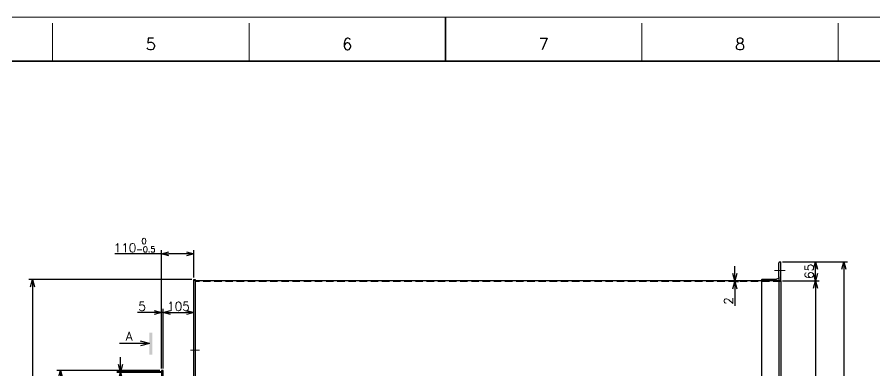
# Model space of a CAD drawing. Header units: millimetres. Extents: x 0 to 8282, y -48 to 5829.
# Drawn here: x 2811 to 5734, y 4624 to 5829 of the extents above; entities that cross this region are included whole.
import ezdxf
from ezdxf.enums import TextEntityAlignment as Align

# ---------------------------------------------------------------- set-up
doc = ezdxf.new("R2010")
doc.units = ezdxf.units.MM
doc.header["$LTSCALE"] = 4
doc.header["$PDMODE"] = 99
doc.header["$PDSIZE"] = 1
doc.linetypes.add('CENTER2', pattern=[28.575, 19.05, -3.175, 3.175, -3.175])
doc.linetypes.add('HIDDEN', pattern=[9.525, 6.35, -3.175])
for name, color, linetype, lineweight in [('04_HIDDEN', 2, 'HIDDEN', 13), ('05_CENTER', 4, 'CENTER2', 13), ('08_DIM', 3, 'Continuous', 13), ('90_FRAME', 5, 'Continuous', 35)]:
    doc.layers.add(name, color=color, linetype=linetype, lineweight=lineweight)
doc.layers.add('91_BLANK', color=5, linetype='Continuous', lineweight=0, plot=False)
doc.styles.add('KSS_TXT', font='txt.shx', dxfattribs={"bigfont": 'extfont2.shx'})
doc.styles.get("Standard").update_dxf_attribs({"font": 'txt.shx', "bigfont": 'extfont2.shx'})
doc.dimstyles.new('KSS_DIM', dxfattribs={"dimscale": 10, "dimtxt": 3, "dimasz": 2.5, "dimexe": 1.25, "dimexo": 0.625, "dimtad": 1, "dimdsep": 46, "dimtxsty": 'KSS_TXT', "dimblk": 'OPEN30', "dimcen": 0, "dimazin": 2, "dimtfac": 0.75, "dimtmove": 0, "dimatfit": 3, "dimldrblk": 'OPEN30', "dimfxl": 1.25, "dimtolj": 1, "dimarcsym": 0})

# ---------------------------------------------------------------- blocks, each defined once
blk = doc.blocks.new('A$C318E24B0_1_1_1')
at = {"color": 0}
for p, q in [((0, 0), (0, -65)), ((0, 0), (65, 0)), ((65, -2), (65, 0)), ((6, -61), (6, -14.5)), ((14.5, -6), (61, -6)), ((2, -65), (0, -65))]:
    blk.add_line(p, q, dxfattribs=at)
for centre, radius, start, end in [((14.5, -14.5), 8.5, 90, 180), ((61, -2), 4, 270, 0), ((2, -61), 4, 270, 0)]:
    blk.add_arc(centre, radius, start, end, dxfattribs=at)
blk = doc.blocks.new('_Open30')
at = {"color": 0, "linetype": 'ByBlock', "lineweight": -2}
for p, q in [((-1, 0.27), (0, 0)), ((0, 0), (-1, -0.27)), ((0, 0), (-1, 0))]:
    blk.add_line(p, q, dxfattribs=at)
blk = doc.blocks.new('*D271')
at = {"layer": '08_DIM', "color": 0, "lineweight": -2, "transparency": 16777216}
for p, q in [((5256.6, 4955.6), (5256.6, 4980.6)), ((5256.4, 4928.6), (5269.1, 4928.6)), ((5256.6, 4930.6), (5256.6, 4928.6)), ((5259.4, 4930.6), (5269.1, 4930.6)), ((5256.6, 4903.6), (5256.6, 4846.1))]:
    blk.add_line(p, q, dxfattribs=at)
at = {"layer": 'Defpoints', "color": 0, "transparency": 16777216}
for p in [(5250.1, 4928.6), (5253.1, 4930.6), (5256.6, 4928.6)]:
    blk.add_point(p, dxfattribs=at)
at = {"layer": '08_DIM', "color": 0, "lineweight": -2, "transparency": 16777216, "xscale": 25, "yscale": 25, "zscale": 25}
for p, rotation in [((5256.6, 4930.6), 270), ((5256.6, 4928.6), 90)]:
    blk.add_blockref('_Open30', p, dxfattribs=dict(at, rotation=rotation))
at = {"layer": '08_DIM', "color": 0, "transparency": 16777216, "insert": (5235.3, 4862.4), "char_height": 30, "attachment_point": 5, "rotation": 90, "style": 'KSS_TXT'}
blk.add_mtext('\\A1;2', dxfattribs=at)
blk = doc.blocks.new('*D272')
at = {"layer": '08_DIM', "color": 0, "lineweight": -2, "transparency": 16777216}
for p, q in [((5419.2, 4995.6), (5543.9, 4995.6)), ((5531.4, 4955.6), (5531.4, 4970.6)), ((5419.2, 4930.6), (5543.9, 4930.6))]:
    blk.add_line(p, q, dxfattribs=at)
at = {"layer": 'Defpoints', "color": 0, "transparency": 16777216}
for p in [(5413, 4995.6), (5531.4, 4995.6), (5413, 4930.6)]:
    blk.add_point(p, dxfattribs=at)
at = {"layer": '08_DIM', "color": 0, "lineweight": -2, "transparency": 16777216, "xscale": 25, "yscale": 25, "zscale": 25}
for p, rotation in [((5531.4, 4995.6), 90), ((5531.4, 4930.6), 270)]:
    blk.add_blockref('_Open30', p, dxfattribs=dict(at, rotation=rotation))
at = {"layer": '08_DIM', "color": 0, "transparency": 16777216, "insert": (5510.1, 4963.1), "char_height": 30, "attachment_point": 5, "rotation": 90, "style": 'KSS_TXT'}
blk.add_mtext('\\A1;65', dxfattribs=at)
blk = doc.blocks.new('*D273')
at = {"layer": '08_DIM', "color": 0, "lineweight": -2, "transparency": 16777216}
for p, q in [((5419.2, 4930.6), (5543.9, 4930.6)), ((5531.4, 4905.6), (5531.4, 3155.6)), ((5419.2, 3130.6), (5543.9, 3130.6))]:
    blk.add_line(p, q, dxfattribs=at)
at = {"layer": 'Defpoints', "color": 0, "transparency": 16777216}
for p in [(5413, 4930.6), (5413, 3130.6), (5531.4, 3130.6)]:
    blk.add_point(p, dxfattribs=at)
at = {"layer": '08_DIM', "color": 0, "lineweight": -2, "transparency": 16777216, "xscale": 25, "yscale": 25, "zscale": 25}
for p, rotation in [((5531.4, 4930.6), 90), ((5531.4, 3130.6), 270)]:
    blk.add_blockref('_Open30', p, dxfattribs=dict(at, rotation=rotation))
at = {"layer": '08_DIM', "color": 0, "transparency": 16777216, "insert": (5510.1, 4030.6), "char_height": 30, "attachment_point": 5, "rotation": 90, "style": 'KSS_TXT'}
blk.add_mtext('\\A1;%%C1800', dxfattribs=at)
blk = doc.blocks.new('*D284')
at = {"layer": '08_DIM', "color": 0, "lineweight": -2, "transparency": 16777216}
for p, q in [((3303, 4631.9), (3303, 5035.2)), ((3413, 4941.9), (3413, 5035.2)), ((3303, 5022.7), (3143.8, 5022.7)), ((3388, 5022.7), (3328, 5022.7))]:
    blk.add_line(p, q, dxfattribs=at)
at = {"layer": 'Defpoints', "color": 0, "transparency": 16777216}
for p in [(3303, 5022.7), (3413, 4935.6), (3303, 4625.6)]:
    blk.add_point(p, dxfattribs=at)
at = {"layer": '08_DIM', "color": 0, "lineweight": -2, "transparency": 16777216, "xscale": 25, "yscale": 25, "zscale": 25, "rotation": 180}
blk.add_blockref('_Open30', (3303, 5022.7), dxfattribs=at)
at = {"layer": '08_DIM', "color": 0, "lineweight": -2, "transparency": 16777216, "xscale": 25, "yscale": 25, "zscale": 25}
blk.add_blockref('_Open30', (3413, 5022.7), dxfattribs=at)
at = {"layer": '08_DIM', "color": 0, "transparency": 16777216, "insert": (3210.9, 5052.2), "char_height": 30, "attachment_point": 5, "style": 'KSS_TXT'}
blk.add_mtext('110{\\H20.000000;\\S 0^ -0.5;}', dxfattribs=at)
blk = doc.blocks.new('*D285')
at = {"layer": '08_DIM', "color": 0, "lineweight": -2, "transparency": 16777216}
for p, q in [((3303, 4631.9), (3303, 4835.2)), ((3308, 4631.9), (3308, 4835.2)), ((3278, 4822.7), (3220.5, 4822.7)), ((3308, 4822.7), (3303, 4822.7)), ((3333, 4822.7), (3358, 4822.7))]:
    blk.add_line(p, q, dxfattribs=at)
at = {"layer": 'Defpoints', "color": 0, "transparency": 16777216}
for p in [(3303, 4822.7), (3303, 4625.6), (3308, 4625.6)]:
    blk.add_point(p, dxfattribs=at)
at = {"layer": '08_DIM', "color": 0, "lineweight": -2, "transparency": 16777216, "xscale": 25, "yscale": 25, "zscale": 25}
blk.add_blockref('_Open30', (3303, 4822.7), dxfattribs=at)
at = {"layer": '08_DIM', "color": 0, "lineweight": -2, "transparency": 16777216, "xscale": 25, "yscale": 25, "zscale": 25, "rotation": 180}
blk.add_blockref('_Open30', (3308, 4822.7), dxfattribs=at)
at = {"layer": '08_DIM', "color": 0, "transparency": 16777216, "insert": (3236.7, 4844), "char_height": 30, "attachment_point": 5, "style": 'KSS_TXT'}
blk.add_mtext('\\A1;5', dxfattribs=at)
blk = doc.blocks.new('*D286')
at = {"layer": '08_DIM', "color": 0, "lineweight": -2, "transparency": 16777216}
for p, q in [((3308, 4631.9), (3308, 4835.2)), ((3413, 4772.3), (3413, 4835.2)), ((3333, 4822.7), (3388, 4822.7))]:
    blk.add_line(p, q, dxfattribs=at)
at = {"layer": 'Defpoints', "color": 0, "transparency": 16777216}
for p in [(3413, 4822.7), (3413, 4766.1), (3308, 4625.6)]:
    blk.add_point(p, dxfattribs=at)
at = {"layer": '08_DIM', "color": 0, "lineweight": -2, "transparency": 16777216, "xscale": 25, "yscale": 25, "zscale": 25, "rotation": 180}
blk.add_blockref('_Open30', (3308, 4822.7), dxfattribs=at)
at = {"layer": '08_DIM', "color": 0, "lineweight": -2, "transparency": 16777216, "xscale": 25, "yscale": 25, "zscale": 25}
blk.add_blockref('_Open30', (3413, 4822.7), dxfattribs=at)
at = {"layer": '08_DIM', "color": 0, "transparency": 16777216, "insert": (3360.5, 4844), "char_height": 30, "attachment_point": 5, "style": 'KSS_TXT'}
blk.add_mtext('\\A1;105', dxfattribs=at)
blk = doc.blocks.new('seca01')
for q in [(-3.5, 0.8), (-10.64, 0), (-3.5, -0.8)]:
    blk.add_line((-0.5, 0), q)
blk.add_solid([(0.5, 3.76), (0.5, -3.76), (-0.5, 3.76), (-0.5, -3.76)])
blk.add_attdef('A', text='', height=3).set_placement((-7.37, 2.5), align=Align.MIDDLE)
blk = doc.blocks.new('*D299')
at = {"layer": '08_DIM', "color": 0, "lineweight": -2, "transparency": 16777216}
for p, q in [((3406.7, 4935.6), (2850.3, 4935.6)), ((2862.8, 4910.6), (2862.8, 3972.1))]:
    blk.add_line(p, q, dxfattribs=at)
at = {"layer": 'Defpoints', "color": 0, "transparency": 16777216}
for p in [(3413, 4935.6), (2862.8, 4030.6), (3268.7, 4030.6)]:
    blk.add_point(p, dxfattribs=at)
at = {"layer": '08_DIM', "color": 0, "lineweight": -2, "transparency": 16777216, "xscale": 25, "yscale": 25, "zscale": 25, "rotation": 90}
blk.add_blockref('_Open30', (2862.8, 4935.6), dxfattribs=at)
at = {"layer": '08_DIM', "color": 0, "transparency": 16777216, "insert": (2841.6, 4036.4), "char_height": 30, "attachment_point": 5, "rotation": 90, "style": 'KSS_TXT'}
blk.add_mtext('\\A1;%%C1810', dxfattribs=at)
blk = doc.blocks.new('_None')
blk = doc.blocks.new('*D302')
at = {"layer": '08_DIM', "color": 0, "lineweight": -2, "transparency": 16777216}
for p, q in [((5419.2, 4995.6), (5641.1, 4995.6)), ((5628.6, 4970.6), (5628.6, 3090.6)), ((5419.2, 3065.6), (5641.1, 3065.6))]:
    blk.add_line(p, q, dxfattribs=at)
at = {"layer": 'Defpoints', "color": 0, "transparency": 16777216}
for p in [(5413, 4995.6), (5413, 3065.6), (5628.6, 3065.6)]:
    blk.add_point(p, dxfattribs=at)
at = {"layer": '08_DIM', "color": 0, "lineweight": -2, "transparency": 16777216, "xscale": 25, "yscale": 25, "zscale": 25}
for p, rotation in [((5628.6, 4995.6), 90), ((5628.6, 3065.6), 270)]:
    blk.add_blockref('_Open30', p, dxfattribs=dict(at, rotation=rotation))
at = {"layer": '08_DIM', "color": 0, "transparency": 16777216, "insert": (5607.3, 4030.6), "char_height": 30, "attachment_point": 5, "rotation": 90, "style": 'KSS_TXT'}
blk.add_mtext('\\A1;%%C1930', dxfattribs=at)
blk = doc.blocks.new('*D303')
at = {"layer": '08_DIM', "color": 0, "lineweight": -2, "transparency": 16777216}
for p, q in [((3296.7, 4625.6), (2946, 4625.6)), ((2958.5, 4600.6), (2958.5, 3969.9))]:
    blk.add_line(p, q, dxfattribs=at)
at = {"layer": 'Defpoints', "color": 0, "transparency": 16777216}
for p in [(3303, 4625.6), (2958.5, 4030.6), (3303, 4030.6)]:
    blk.add_point(p, dxfattribs=at)
at = {"layer": '08_DIM', "color": 0, "lineweight": -2, "transparency": 16777216, "xscale": 25, "yscale": 25, "zscale": 25, "rotation": 90}
blk.add_blockref('_Open30', (2958.5, 4625.6), dxfattribs=at)
at = {"layer": '08_DIM', "color": 0, "transparency": 16777216, "insert": (2937.2, 4034.3), "char_height": 30, "attachment_point": 5, "rotation": 90, "style": 'KSS_TXT'}
blk.add_mtext('\\A1;%%C1190', dxfattribs=at)
blk = doc.blocks.new('*D360')
at = {"layer": '08_DIM', "color": 0, "lineweight": -2, "transparency": 16777216}
for p, q in [((3163.3, 4645.6), (3163.3, 4670.6)), ((3301.7, 4620.6), (3150.8, 4620.6)), ((3301.7, 4618.6), (3150.8, 4618.6)), ((3163.3, 4620.6), (3163.3, 4618.6)), ((3163.3, 4593.6), (3163.3, 4536.1))]:
    blk.add_line(p, q, dxfattribs=at)
at = {"layer": 'Defpoints', "color": 0, "transparency": 16777216}
for p in [(3163.3, 4618.6), (3308, 4620.6), (3308, 4618.6)]:
    blk.add_point(p, dxfattribs=at)
at = {"layer": '08_DIM', "color": 0, "lineweight": -2, "transparency": 16777216, "xscale": 25, "yscale": 25, "zscale": 25}
for p, rotation in [((3163.3, 4620.6), 270), ((3163.3, 4618.6), 90)]:
    blk.add_blockref('_Open30', p, dxfattribs=dict(at, rotation=rotation))
at = {"layer": '08_DIM', "color": 0, "transparency": 16777216, "insert": (3142.1, 4552.4), "char_height": 30, "attachment_point": 5, "rotation": 90, "style": 'KSS_TXT'}
blk.add_mtext('\\A1;2', dxfattribs=at)

msp = doc.modelspace()

# ---------------------------------------------------------------- linework, layer by layer
at = {"color": 0}
for p, q in [((5406.9915, 4945.1413), (5406.9915, 3116.1413)), ((5347.9915, 4930.6413), (3417.9915, 4930.6413)), ((5347.9915, 4930.6413), (5347.9915, 3130.6413)), ((5412.9915, 4930.6413), (5412.9915, 3130.6413))]:
    msp.add_line(p, q, dxfattribs=at)
for points in [[(3417.9915, 4935.6413), (3417.9915, 3125.6413), (3412.9915, 3125.6413), (3412.9915, 4935.6413)], [(3302.9915, 4625.6413), (3302.9915, 3366.5157), (3307.9915, 3366.5157), (3307.9915, 4625.6413)]]:
    msp.add_lwpolyline(points, close=True, dxfattribs=at)
at = {"color": 3}
msp.add_lwpolyline([(3417.9915, 4930.6413), (3417.9915, 4933.1413), (3417.9915, 4933.1413), (3420.4915, 4930.6413)], close=True, dxfattribs=at)
at = {"layer": '04_HIDDEN'}
msp.add_line((5412.9915, 4928.6413), (3417.9915, 4928.6413), dxfattribs=at)
at = {"layer": '05_CENTER'}
for p, q in [((5428.213, 4965.6413), (5391.7433, 4965.6413)), ((3431.8729, 4695.3217), (3401.9568, 4695.3217))]:
    msp.add_line(p, q, dxfattribs=at)
at = {"layer": '90_FRAME'}
msp.add_line((4270.4242, 5829.198), (4270.4242, 5679.5787), dxfattribs=at)
at = {"layer": '90_FRAME', "color": 4, "lineweight": 13}
for p, q in [((2931.7561, 5679.5787), (2931.7561, 5809.198)), ((3601.0901, 5679.5787), (3601.0901, 5809.198)), ((4939.7582, 5679.5787), (4939.7582, 5809.198)), ((5609.0923, 5679.5787), (5609.0923, 5809.198))]:
    msp.add_line(p, q, dxfattribs=at)
at = {"layer": '90_FRAME'}
msp.add_lwpolyline([(388.459, 129.0398), (8152.3893, 129.0398), (8152.3893, 5679.5787), (388.459, 5679.5787)], close=True, dxfattribs=at)
at = {"layer": '91_BLANK'}
msp.add_lwpolyline([(0, 0), (8282.0086, 0), (8282.0086, 5829.198), (0, 5829.198)], close=True, dxfattribs=at)

# ---------------------------------------------------------------- block references
at = {"color": 0, "xscale": -1, "rotation": 270}
msp.add_blockref('A$C318E24B0_1_1_1', (5412.9915, 4930.6413), dxfattribs=at)
at = {"xscale": 10, "yscale": 10, "zscale": 10}
msp.add_blockref('seca01', (3266.4564, 4717.2212), dxfattribs=at).add_auto_attribs({'A': 'A'})

# ---------------------------------------------------------------- texts
at = {"layer": '90_FRAME', "color": 0, "lineweight": 13, "style": 'KSS_TXT'}
for s, p in [('5', (3266.4231, 5705.3957)), ('6', (3935.7571, 5705.3957)), ('7', (4605.0912, 5705.3957)), ('8', (5274.4252, 5705.3957))]:
    msp.add_text(s, height=40, dxfattribs=at).set_placement(p, align=Align.BOTTOM_CENTER)

# ---------------------------------------------------------------- dimensions: what is measured, and where the dimension line sits
at = {"layer": '08_DIM'}
dim = msp.add_linear_dim(base=(3302.9915, 5022.6515), p1=(3412.9915, 4935.6413), p2=(3302.9915, 4625.6413), dimstyle='KSS_DIM', override={"dimpost": '', "dimtol": 1, "dimlim": 0, "dimtp": 0, "dimtm": 0.5, "dimtfac": 0.666667, "dimtdec": 2, "dimtolj": 0, "dimtzin": 8}, dxfattribs=at)
dim.commit()
dim.dimension.update_dxf_attribs({"geometry": '*D284', "text_midpoint": (3210.9082, 5052.2487)})
for base, p1, p2, picture, middle in [((5256.5681, 4928.6413), (5253.1129, 4930.6413), (5250.1129, 4928.6413), '*D271', (5235.3181, 4862.3913)), ((5531.3741, 4995.6413), (5412.9915, 4930.6413), (5412.9915, 4995.6413), '*D272', (5510.1032, 4963.1413)), ((3163.3123, 4618.6437), (3307.9915, 4620.6437), (3307.9915, 4618.6437), '*D360', (3142.0623, 4552.3937))]:
    dim = msp.add_linear_dim(base=base, p1=p1, p2=p2, angle=90, dimstyle='KSS_DIM', dxfattribs=at)
    dim.commit()
    dim.dimension.update_dxf_attribs({"geometry": picture, "text_midpoint": middle})
for base, p1, p2, picture, middle in [((5628.5672, 3065.6413), (5412.9915, 4995.6413), (5412.9915, 3065.6413), '*D302', (5607.3172, 4030.6413)), ((5531.3741, 3130.6413), (5412.9915, 4930.6413), (5412.9915, 3130.6413), '*D273', (5510.1241, 4030.6413))]:
    dim = msp.add_linear_dim(base=base, p1=p1, p2=p2, angle=90, text='%%C<>', dimstyle='KSS_DIM', dxfattribs=at)
    dim.commit()
    dim.dimension.update_dxf_attribs({"geometry": picture, "text_midpoint": middle})
for base, p1, p2, picture, middle in [((2862.8327, 4030.6413), (3412.9915, 4935.6413), (3268.7277, 4030.6413), '*D299', (2862.8327, 4036.4376)), ((2958.4608, 4030.6413), (3302.9915, 4625.6413), (3302.9915, 4030.6413), '*D303', (2958.4608, 4034.2931))]:
    dim = msp.add_linear_dim(base=base, p1=p1, p2=p2, angle=90, dimstyle='KSS_DIM', override={"dimlfac": 2, "dimpost": '%%C<>', "dimblk2": 'None', "dimse2": 1, "dimsd2": 1}, dxfattribs=at)
    dim.commit()
    dim.dimension.update_dxf_attribs({"geometry": picture, "text_midpoint": middle, "dimtype": 160})
for base, p2, picture, middle in [((3302.9915, 4822.73), (3302.9915, 4625.6413), '*D285', (3236.7415, 4844.0008)), ((3412.9915, 4822.73), (3412.9915, 4766.0722), '*D286', (3360.4915, 4844.0008))]:
    dim = msp.add_linear_dim(base=base, p1=(3307.9915, 4625.6413), p2=p2, dimstyle='KSS_DIM', dxfattribs=at)
    dim.commit()
    dim.dimension.update_dxf_attribs({"geometry": picture, "text_midpoint": middle})

doc.saveas('drawing.dxf')
